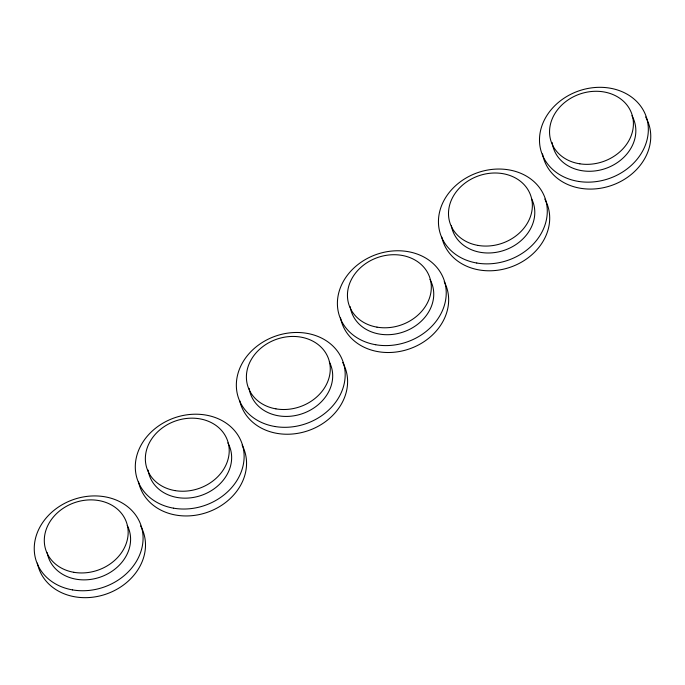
<?xml version="1.0" encoding="UTF-8"?>
<svg xmlns="http://www.w3.org/2000/svg" width="685" height="685" viewBox="0 0 685 685"><rect width="100%" height="100%" fill="white"/><g stroke="black" fill="none" stroke-linecap="round" stroke-linejoin="round"><path stroke-width="1.03" d="M127.247 525.412A42.633 35.714 -19.3 0 1 100.053 577.19A42.633 35.714 -19.3 0 1 47.179 552.684M140.596 525.934A55.331 46.357 -19.3 0 1 106.937 593.818A55.331 46.357 -19.3 0 1 37.384 563.079M227.865 442.878A42.633 35.714 -19.3 0 1 201.116 495.469A42.633 35.714 -19.3 0 1 148.088 470.073M242.105 445.062A55.331 46.357 -19.3 0 1 207.452 512.286A55.331 46.357 -19.3 0 1 138.43 481.358M329.348 361.971A42.633 35.714 -19.3 0 1 301.648 413.92A42.633 35.714 -19.3 0 1 249.143 388.352M342.697 362.502A55.331 46.357 -19.3 0 1 309.56 430.189A55.331 46.357 -19.3 0 1 239.664 400.545M429.966 279.437A42.633 35.714 -19.3 0 1 403.217 332.028A42.633 35.714 -19.3 0 1 350.189 306.64M444.205 281.621A55.331 46.357 -19.3 0 1 409.544 348.853A55.331 46.357 -19.3 0 1 340.531 317.917M531.449 198.53A42.633 35.714 -19.3 0 1 504.254 250.308A42.633 35.714 -19.3 0 1 451.381 225.802M544.798 199.061A55.331 46.357 -19.3 0 1 511.652 266.748A55.331 46.357 -19.3 0 1 441.765 237.113M631.904 115.714A42.633 35.714 -19.3 0 1 605.138 168.647A42.633 35.714 -19.3 0 1 552.204 142.566M645.638 116.964A55.331 46.357 -19.3 0 1 612.09 185.258A55.331 46.357 -19.3 0 1 542.52 153.885M73.826 572.3A42.633 35.714 -19.3 0 0 127.127 524.445A42.633 35.714 -19.3 0 0 57.745 512.508A42.633 35.714 -19.3 0 0 73.826 572.3M72.559 589.905A55.331 46.357 -19.3 0 0 141.735 527.801A55.331 46.357 -19.3 0 0 51.683 512.312A55.331 46.357 -19.3 0 0 72.559 589.905M174.881 490.58A42.633 35.714 -19.3 0 0 228.182 442.724A42.633 35.714 -19.3 0 0 158.8 430.788A42.633 35.714 -19.3 0 0 174.881 490.58M173.605 508.184A55.331 46.357 -19.3 0 0 242.781 446.081A55.331 46.357 -19.3 0 0 152.738 430.591A55.331 46.357 -19.3 0 0 173.605 508.184M275.927 408.859A42.633 35.714 -19.3 0 0 329.228 361.004A42.633 35.714 -19.3 0 0 259.846 349.067A42.633 35.714 -19.3 0 0 275.927 408.859M274.659 426.464A55.331 46.357 -19.3 0 0 343.836 364.36A55.331 46.357 -19.3 0 0 253.784 348.87A55.331 46.357 -19.3 0 0 274.659 426.464M376.981 327.139A42.633 35.714 -19.3 0 0 430.283 279.283A42.633 35.714 -19.3 0 0 360.892 267.347A42.633 35.714 -19.3 0 0 376.981 327.139M375.705 344.743A55.331 46.357 -19.3 0 0 444.882 282.64A55.331 46.357 -19.3 0 0 354.839 267.15A55.331 46.357 -19.3 0 0 375.705 344.743M478.027 245.418A42.633 35.714 -19.3 0 0 531.329 197.563A42.633 35.714 -19.3 0 0 461.947 185.626A42.633 35.714 -19.3 0 0 478.027 245.418M476.76 263.023A55.331 46.357 -19.3 0 0 545.936 200.919A55.331 46.357 -19.3 0 0 455.885 185.429A55.331 46.357 -19.3 0 0 476.76 263.023M579.878 163.826A42.633 35.714 -19.3 0 0 632.187 115.157A42.633 35.714 -19.3 0 0 562.385 104.462A42.633 35.714 -19.3 0 0 579.878 163.826M578.851 181.474A55.331 46.357 -19.3 0 0 646.734 118.308A55.331 46.357 -19.3 0 0 556.143 104.428A55.331 46.357 -19.3 0 0 578.851 181.474"/></g></svg>
